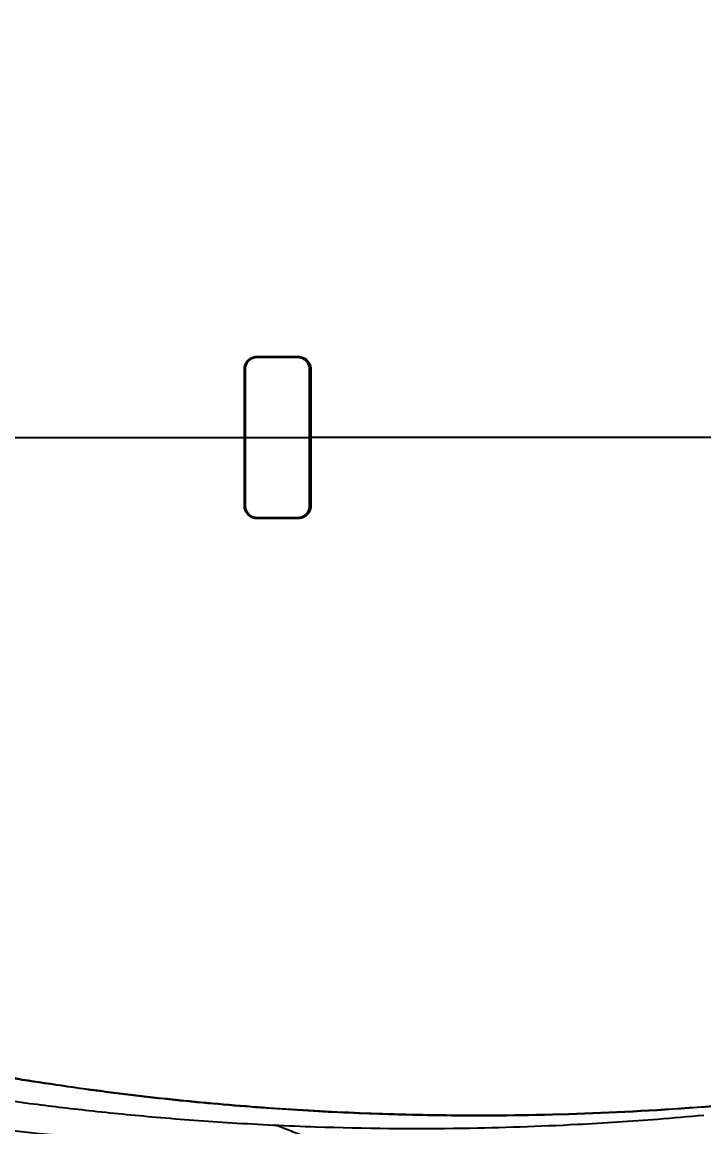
# Model space of a CAD drawing. Header units: millimetres. Extents: x -87 to 534, y -466 to 274.
# Drawn here: x 61 to 245.3, y -186.4 to 112.3 of the extents above; entities that cross this region are included whole.
import ezdxf

# ---------------------------------------------------------------- set-up
doc = ezdxf.new("R2010")
doc.units = ezdxf.units.MM
doc.header["$MEASUREMENT"] = 0
doc.layers.add('1', color=7, linetype='Continuous')
doc.layers.add('______', color=7, linetype='Continuous')
doc.styles.add('______', font='gulim_1.ttc')
doc.dimstyles.new('____ ______ 01', dxfattribs={"dimscale": 10, "dimtxt": 1, "dimasz": 1, "dimexe": 0.5, "dimexo": 0.5, "dimgap": 0.09, "dimtad": 1, "dimtoh": 1, "dimzin": 1, "dimdsep": 46, "dimtxsty": '______', "dimcen": 0.5, "dimazin": 0, "dimtfac": 1, "dimtdec": 4, "dimtix": 1, "dimtmove": 0, "dimatfit": 3, "dimfxl": 0, "dimtolj": 1, "dimtzin": 1, "dimarcsym": 0})

# ---------------------------------------------------------------- blocks, each defined once
blk = doc.blocks.new('*D2')
at = {"layer": '______', "color": 0, "lineweight": -2}
for p, q in [((141.55, 192.15), (-79.45, 192.15)), ((-74.45, 182.15), (-74.45, -251.8)), ((341.87, -261.8), (-79.45, -261.8))]:
    blk.add_line(p, q, dxfattribs=at)
at = {"layer": '______', "color": 0}
for points in [[(-72.78, 182.15), (-76.12, 182.15), (-74.45, 192.15)], [(-76.12, -251.8), (-72.78, -251.8), (-74.45, -261.8)]]:
    blk.add_solid(points, dxfattribs=at)
at = {"layer": 'Defpoints', "color": 0}
for p in [(146.55, 192.15), (-74.45, -261.8), (346.87, -261.8)]:
    blk.add_point(p, dxfattribs=at)
at = {"layer": '______', "color": 0, "insert": (-80.48, -34.82), "char_height": 10, "attachment_point": 5, "rotation": 90, "style": '______'}
blk.add_mtext('\\A1;453.95', dxfattribs=at)
blk = doc.blocks.new('*D3')
at = {"layer": '______', "color": 0, "lineweight": -2}
for p, q in [((0, 5), (0, 266)), ((533.92, 4.98), (533.92, 266)), ((10, 261), (523.92, 261))]:
    blk.add_line(p, q, dxfattribs=at)
at = {"layer": '______', "color": 0}
for points in [[(10, 262.67), (10, 259.33), (0, 261)], [(523.92, 259.33), (523.92, 262.67), (533.92, 261)]]:
    blk.add_solid(points, dxfattribs=at)
at = {"layer": 'Defpoints', "color": 0}
for p in [(533.92, 261), (0, 0), (533.92, -0.02)]:
    blk.add_point(p, dxfattribs=at)
at = {"layer": '______', "color": 0, "insert": (266.96, 267.02), "char_height": 10, "attachment_point": 5, "style": '______'}
blk.add_mtext('\\A1;533.92', dxfattribs=at)

msp = doc.modelspace()

# ---------------------------------------------------------------- linework, layer by layer
at = {"layer": '1', "color": 157}
msp.add_arc((153.082, 712.165), 904.533, 262.820233, 266.075852, dxfattribs=at)
for points, knots in [([(60.954, 173.688), (65.129, 174.33), (73.47, 175.614), (86.095, 177.291), (98.785, 178.78), (111.552, 180.062), (124.392, 181.139), (137.306, 182.009), (150.288, 182.668), (163.33, 183.116), (176.426, 183.351), (189.565, 183.37), (202.741, 183.171), (215.942, 182.753), (229.158, 182.116), (242.377, 181.257), (255.59, 180.176), (268.788, 178.869), (281.974, 177.343), (295.147, 175.61), (308.319, 173.744), (321.502, 171.832), (336.998, 169.402), (355.806, 166.041), (378.865, 160.883), (403.189, 153.66), (433.737, 142.04), (458.354, 127.316), (477.253, 111.806), (487.361, 102.341), (496.743, 92.421), (505.252, 82.003), (512.593, 71.026), (518.706, 59.601), (523.576, 47.817), (527.265, 35.84), (529.776, 23.823), (531.241, 11.872), (531.367, 3.93), (531.43, -0.015)], [0, 0, 0, 0, 0.0239522, 0.0478618, 0.0717407, 0.0956007, 0.1194542, 0.1433115, 0.1671727, 0.1910338, 0.2148909, 0.2387402, 0.2625774, 0.2863962, 0.3101879, 0.3339431, 0.3576513, 0.3813167, 0.4049438, 0.4285531, 0.4521538, 0.4757554, 0.4993631, 0.5354168, 0.57701, 0.6243155, 0.6693461, 0.7493491, 0.7740842, 0.7983886, 0.8224138, 0.8461388, 0.8693375, 0.8920382, 0.9144505, 0.9365588, 0.9581005, 0.9791862, 1, 1, 1, 1]), ([(531.226, -0.013), (531.216, 2.004), (531.198, 6.02), (530.853, 12.009), (530.276, 17.932), (529.446, 23.786), (528.369, 29.571), (526.131, 39.216), (521.839, 52.41), (514.062, 68.497), (504.202, 83.345), (488.723, 101.297), (466.724, 121.299), (436.608, 140.446), (403.48, 153.69), (369.336, 163.291), (340.376, 168.74), (317.212, 172.302), (294.045, 175.616), (265.1, 179.326), (230.323, 182.091), (195.693, 183.347), (161.295, 183.099), (131.116, 181.584), (105.036, 179.324), (82.892, 176.807), (68.338, 174.619), (61.044, 173.523)], [0, 0, 0, 0, 0.0106555, 0.0212093, 0.0316788, 0.0420813, 0.0524346, 0.0627565, 0.0943837, 0.1254992, 0.1569009, 0.1882877, 0.2505906, 0.3133106, 0.3756895, 0.4383375, 0.5006309, 0.5317537, 0.5628842, 0.6252162, 0.6875208, 0.7501434, 0.8125677, 0.8750998, 0.9165686, 0.9581871, 1, 1, 1, 1]), ([(121.06, 18.491), (121.056, 18.79), (121.094, 19.092), (121.251, 19.664), (121.37, 19.94), (121.701, 20.497), (121.931, 20.773), (122.478, 21.265), (122.81, 21.477), (123.485, 21.762), (123.833, 21.847), (124.181, 21.868)], [0, 0, 0, 0, 0.1725745, 0.1725745, 0.3447432, 0.3447432, 0.5537519, 0.5537519, 0.7862868, 0.7862868, 1, 1, 1, 1]), ([(124.349, 21.586), (123.985, 21.586), (123.617, 21.521), (122.931, 21.267), (122.604, 21.075), (122.049, 20.596), (121.811, 20.303), (121.464, 19.673), (121.345, 19.329), (121.289, 18.979), (121.263, 18.817), (121.249, 18.651), (121.249, 18.486)], [0, 0, 0, 0, 0.2310554, 0.2310554, 0.4624177, 0.4624177, 0.6883273, 0.6883273, 0.9020867, 0.9020867, 0.9020867, 1, 1, 1, 1]), ([(124.324, 21.586), (124.042, 21.584), (123.761, 21.543), (123.142, 21.365), (122.804, 21.199), (122.209, 20.759), (121.944, 20.478), (121.55, 19.864), (121.408, 19.528), (121.328, 19.181), (121.276, 18.954), (121.249, 18.72), (121.249, 18.486)], [0, 0, 0, 0, 0.1779228, 0.1779228, 0.4121603, 0.4121603, 0.6454094, 0.6454094, 0.860888, 0.860888, 0.860888, 1, 1, 1, 1]), ([(124.181, 21.87), (124.457, 21.87), (124.734, 21.869), (126.115, 21.868), (127.221, 21.867), (129.543, 21.866), (130.759, 21.865), (133.192, 21.863), (134.41, 21.862), (135.628, 21.861)], [0, 0, 0, 0, 0.0725252, 0.0725252, 0.3626264, 0.3626264, 0.6813114, 0.6813114, 1, 1, 1, 1]), ([(124.227, 21.57), (124.227, 21.584), (124.228, 21.598), (124.228, 21.657), (124.226, 21.701), (124.218, 21.789), (124.213, 21.833), (124.206, 21.876)], [0, 0, 0, 0, 0.1359606, 0.1359606, 0.5680514, 0.5680514, 1, 1, 1, 1]), ([(135.546, 21.586), (135.545, 21.586), (135.545, 21.586), (131.798, 21.586), (128.058, 21.586), (124.325, 21.586)], [0, 0, 0, 0, 0.0001927, 0.0001927, 1, 1, 1, 1]), ([(138.644, 18.486), (138.644, 18.802), (138.594, 19.122), (138.405, 19.72), (138.263, 20.006), (137.897, 20.531), (137.664, 20.772), (137.127, 21.174), (136.813, 21.335), (136.183, 21.537), (135.861, 21.586), (135.546, 21.586)], [0, 0, 0, 0, 0.189924, 0.189924, 0.3793561, 0.3793561, 0.5816792, 0.5816792, 0.7968938, 0.7968938, 1, 1, 1, 1]), ([(135.628, 21.861), (135.937, 21.871), (136.252, 21.828), (136.917, 21.634), (137.269, 21.457), (137.896, 21.002), (138.178, 20.716), (138.632, 20.065), (138.809, 19.688), (138.906, 19.296), (138.971, 19.034), (139.002, 18.761), (138.997, 18.491)], [0, 0, 0, 0, 0.1809127, 0.1809127, 0.4024786, 0.4024786, 0.6251068, 0.6251068, 0.8507791, 0.8507791, 0.8507791, 1, 1, 1, 1]), ([(121.06, -0.014), (121.06, 0.203), (121.06, 0.42), (121.06, 1.506), (121.06, 2.375), (121.06, 4.112), (121.06, 4.98), (121.06, 6.717), (121.06, 7.586), (121.06, 9.323), (121.06, 10.191), (121.06, 11.928), (121.06, 12.797), (121.06, 14.1), (121.06, 14.534), (121.06, 16.143), (121.06, 17.317), (121.06, 18.491)], [0, 0, 0, 0, 0.0351991, 0.0351991, 0.1759955, 0.1759955, 0.3167919, 0.3167919, 0.4575883, 0.4575883, 0.5983847, 0.5983847, 0.7391811, 0.7391811, 0.8095792, 0.8095792, 1, 1, 1, 1]), ([(138.997, 18.491), (138.997, 18.185), (138.997, 17.88), (138.997, 16.351), (138.997, 15.128), (138.997, 13.293), (138.997, 12.681), (138.997, 11.458), (138.997, 10.847), (138.997, 9.623), (138.997, 9.012), (138.997, 7.177), (138.997, 5.954), (138.997, 4.119), (138.997, 3.507), (138.997, 2.411), (138.997, 1.926), (138.997, 0.955), (138.997, 0.47), (138.997, -0.015)], [0, 0, 0, 0, 0.0495726, 0.0495726, 0.2478635, 0.2478635, 0.3470087, 0.3470087, 0.4461539, 0.4461539, 0.5452991, 0.5452991, 0.74359, 0.74359, 0.8427352, 0.8427352, 0.9213675, 0.9213675, 1, 1, 1, 1]), ([(41.384, -0.014), (54.253, -0.015), (67.418, -0.015), (93.984, -0.015), (107.446, -0.015), (121.06, -0.014)], [0, 0, 0, 0, 0.5, 0.5, 1, 1, 1, 1]), ([(531.43, -0.015), (531.419, -2.076), (531.399, -6.208), (531.033, -12.417), (530.405, -18.648), (529.478, -24.901), (528.246, -31.178), (526.696, -37.471), (524.821, -43.762), (522.624, -50.015), (520.102, -56.191), (517.25, -62.266), (514.062, -68.233), (510.533, -74.086), (506.665, -79.821), (502.467, -85.422), (497.964, -90.873), (493.205, -96.173), (488.245, -101.342), (483.088, -106.376), (477.726, -111.272), (472.149, -116.026), (459.795, -125.824), (441.885, -137.411), (420.263, -147.253), (397.505, -155.534), (369.945, -163.376), (336.036, -169.774), (300.754, -174.918), (266.01, -179.461), (230.361, -182.285), (200.567, -183.372), (175.361, -183.421), (154.345, -182.921), (132.293, -181.8), (109.271, -179.953), (85.295, -177.349), (69.201, -174.947), (60.953, -173.715)], [0, 0, 0, 0, 0.0108757, 0.0218056, 0.0328122, 0.0439208, 0.0551598, 0.0665594, 0.0781215, 0.0897971, 0.1015334, 0.1133271, 0.1252159, 0.1372359, 0.1494032, 0.1617252, 0.1741827, 0.1867243, 0.1993274, 0.2120014, 0.2247696, 0.2376547, 0.2506782, 0.3080105, 0.3496163, 0.3758056, 0.4358375, 0.5007244, 0.5583964, 0.6252814, 0.6875394, 0.7501841, 0.7863151, 0.8246513, 0.8651768, 0.9078756, 0.952787, 1, 1, 1, 1]), ([(61.043, -173.55), (65.023, -174.163), (72.975, -175.388), (85.007, -176.998), (97.103, -178.438), (109.272, -179.689), (121.505, -180.755), (133.791, -181.634), (146.118, -182.323), (158.476, -182.822), (170.86, -183.128), (183.265, -183.24), (203.066, -183.108), (230.323, -182.122), (258.988, -179.831), (282.148, -177.186), (300.294, -174.757), (317.989, -172.206), (341.153, -168.631), (369.336, -163.317), (403.48, -153.72), (436.607, -140.475), (466.724, -121.328), (488.722, -101.327), (504.202, -83.374), (514.062, -68.526), (521.837, -52.439), (526.745, -37.38), (529.567, -23.809), (531.029, -12), (531.16, -4.032), (531.226, -0.016)], [0, 0, 0, 0, 0.022856, 0.0456695, 0.0684642, 0.0912564, 0.1140365, 0.1367904, 0.1595041, 0.1821647, 0.2047768, 0.2273454, 0.2498715, 0.3124924, 0.3747979, 0.4042306, 0.4371341, 0.4724502, 0.4993868, 0.5616798, 0.6243274, 0.6867059, 0.7494254, 0.8117279, 0.8431145, 0.8745161, 0.9056301, 0.9372583, 0.9579274, 0.9787944, 1, 1, 1, 1]), ([(121.06, -18.519), (121.06, -18.302), (121.06, -18.085), (121.06, -16.999), (121.06, -16.131), (121.06, -14.394), (121.06, -13.525), (121.06, -11.788), (121.06, -10.92), (121.06, -9.183), (121.06, -8.314), (121.06, -6.577), (121.06, -5.709), (121.06, -4.406), (121.06, -3.972), (121.06, -2.363), (121.06, -1.188), (121.06, -0.014)], [0, 0, 0, 0, 0.0351997, 0.0351997, 0.1759989, 0.1759989, 0.3167981, 0.3167981, 0.4575973, 0.4575973, 0.5983964, 0.5983964, 0.7391956, 0.7391956, 0.8095951, 0.8095951, 1, 1, 1, 1]), ([(531.226, -0.015), (525.237, -0.015), (513.401, -0.015), (495.822, -0.015), (478.582, -0.015), (461.612, -0.015), (444.864, -0.015), (428.306, -0.015), (411.915, -0.015), (395.655, -0.015), (379.473, -0.015), (363.306, -0.015), (347.106, -0.015), (330.865, -0.015), (314.599, -0.015), (298.344, -0.015), (282.129, -0.015), (265.971, -0.015), (249.874, -0.015), (233.835, -0.015), (217.853, -0.015), (201.931, -0.015), (186.076, -0.015), (170.298, -0.015), (154.597, -0.015), (144.195, -0.015), (138.997, -0.015)], [0, 0, 0, 0, 0.0451214, 0.0891803, 0.1324133, 0.1749932, 0.2170551, 0.2586678, 0.2998929, 0.3407968, 0.3815353, 0.4223234, 0.4632912, 0.5044872, 0.5458324, 0.5872462, 0.6286506, 0.6699985, 0.7113136, 0.7526092, 0.7938983, 0.8351842, 0.8764511, 0.9176834, 0.9588659, 1, 1, 1, 1]), ([(138.997, -0.015), (138.997, -0.317), (138.997, -0.62), (138.997, -2.133), (138.997, -3.344), (138.997, -5.16), (138.997, -5.765), (138.997, -6.976), (138.997, -7.581), (138.997, -8.792), (138.997, -9.397), (138.997, -11.213), (138.997, -12.423), (138.997, -14.239), (138.997, -14.844), (138.997, -16.472), (138.997, -17.495), (138.997, -18.518)], [0, 0, 0, 0, 0.0490661, 0.0490661, 0.2453309, 0.2453309, 0.3434632, 0.3434632, 0.4415954, 0.4415954, 0.5397276, 0.5397276, 0.7359925, 0.7359925, 0.8341247, 0.8341247, 1, 1, 1, 1]), ([(124.174, -21.896), (123.892, -21.878), (123.609, -21.818), (122.972, -21.592), (122.619, -21.391), (122.003, -20.884), (121.73, -20.571), (121.317, -19.878), (121.169, -19.487), (121.103, -19.087), (121.071, -18.9), (121.057, -18.709), (121.06, -18.519)], [0, 0, 0, 0, 0.1728287, 0.1728287, 0.4126725, 0.4126725, 0.6540024, 0.6540024, 0.8909675, 0.8909675, 0.8909675, 1, 1, 1, 1]), ([(121.249, -18.514), (121.249, -18.814), (121.294, -19.116), (121.464, -19.687), (121.592, -19.961), (121.934, -20.486), (122.162, -20.734), (122.681, -21.149), (122.981, -21.315), (123.622, -21.547), (123.972, -21.611), (124.323, -21.614)], [0, 0, 0, 0, 0.1797976, 0.1797976, 0.3594912, 0.3594912, 0.5638536, 0.5638536, 0.7772758, 0.7772758, 1, 1, 1, 1]), ([(121.249, -18.514), (121.249, -18.848), (121.305, -19.187), (121.516, -19.815), (121.674, -20.114), (122.071, -20.643), (122.317, -20.878), (122.874, -21.262), (123.195, -21.411), (123.793, -21.576), (124.072, -21.614), (124.349, -21.614)], [0, 0, 0, 0, 0.2009817, 0.2009817, 0.4016042, 0.4016042, 0.6077075, 0.6077075, 0.8250826, 0.8250826, 1, 1, 1, 1]), ([(135.544, -21.614), (135.847, -21.614), (136.158, -21.568), (136.751, -21.386), (137.039, -21.247), (137.595, -20.866), (137.862, -20.604), (138.277, -20.018), (138.436, -19.686), (138.605, -19.073), (138.644, -18.792), (138.644, -18.513)], [0, 0, 0, 0, 0.195633, 0.195633, 0.3914717, 0.3914717, 0.6162493, 0.6162493, 0.8330918, 0.8330918, 1, 1, 1, 1]), ([(138.997, -18.518), (139.003, -18.845), (138.955, -19.178), (138.764, -19.801), (138.62, -20.1), (138.242, -20.663), (137.997, -20.929), (137.422, -21.393), (137.077, -21.587), (136.368, -21.837), (135.994, -21.899), (135.628, -21.888)], [0, 0, 0, 0, 0.1816931, 0.1816931, 0.3627575, 0.3627575, 0.5630281, 0.5630281, 0.7850565, 0.7850565, 1, 1, 1, 1]), ([(135.628, -21.888), (135.349, -21.888), (135.071, -21.888), (133.679, -21.89), (132.566, -21.89), (130.239, -21.892), (129.025, -21.893), (126.598, -21.895), (125.386, -21.896), (124.174, -21.897)], [0, 0, 0, 0, 0.0728106, 0.0728106, 0.3640534, 0.3640534, 0.6820249, 0.6820249, 1, 1, 1, 1]), ([(124.2, -21.904), (124.207, -21.858), (124.213, -21.812), (124.221, -21.718), (124.224, -21.671), (124.224, -21.614), (124.224, -21.605), (124.223, -21.596)], [0, 0, 0, 0, 0.455316, 0.455316, 0.9108094, 0.9108094, 1, 1, 1, 1]), ([(60.953, -173.715), (60.138, -173.564), (58.52, -173.263), (56.194, -172.542), (53.991, -171.644), (51.934, -170.569), (50.038, -169.345), (48.312, -167.997), (46.765, -166.552), (44.815, -164.383), (42.696, -161.25), (40.853, -156.969), (39.719, -152.326), (39.631, -149.095), (39.586, -147.438)], [0, 0, 0, 0, 0.068092, 0.1350568, 0.2006444, 0.2646163, 0.3267534, 0.3868633, 0.4447853, 0.5003947, 0.6254661, 0.7501354, 0.8718396, 1, 1, 1, 1]), ([(39.81, -147.451), (39.811, -148.264), (39.813, -149.879), (40.065, -152.261), (40.502, -154.586), (41.35, -157.599), (42.89, -161.178), (45.47, -164.975), (48.684, -168.206), (52.431, -170.731), (56.575, -172.62), (59.549, -173.239), (61.043, -173.55)], [0, 0, 0, 0, 0.0632641, 0.1257202, 0.187855, 0.2501609, 0.3749136, 0.4999569, 0.6236713, 0.7494623, 0.8741254, 1, 1, 1, 1]), ([(37.493, -176.28), (41.381, -176.896), (49.851, -178.236), (63.684, -180.147), (79.688, -182.073), (97.89, -183.867), (118.315, -185.391), (145.933, -186.713), (177.103, -187.012), (207.996, -185.966), (229.709, -184.561), (241.107, -183.538), (245.26, -183.165)], [0, 0, 0, 0, 0.0576481, 0.1256011, 0.2038094, 0.2922419, 0.3908989, 0.4998269, 0.6904173, 0.8374524, 0.9407747, 1, 1, 1, 1]), ([(136.205, -188.579), (134.921, -188.043), (132.789, -187.153), (130.423, -186.257), (129.47, -185.9)], [0, 0, 0, 0, 0.602362, 1, 1, 1, 1])]:
    msp.add_open_spline(points, degree=3, knots=knots, dxfattribs=at)
for points, degree in [([(135.544, 21.586), (135.586, 21.724), (135.628, 21.861)], 2), ([(121.249, 18.486), (121.155, 18.489), (121.06, 18.491)], 2), ([(121.249, 18.486), (121.249, 12.32), (121.249, 6.153), (121.249, -0.014)], 3), ([(121.249, 18.486), (121.249, 12.379), (121.249, 6.212), (121.249, -0.013)], 3), ([(138.644, 18.486), (138.82, 18.489), (138.997, 18.491)], 2), ([(138.644, -0.014), (138.644, 6.211), (138.644, 12.378), (138.644, 18.486)], 3), ([(121.249, -0.013), (121.155, -0.014), (121.06, -0.014)], 2), ([(121.249, -0.013), (121.249, -6.239), (121.249, -12.406), (121.249, -18.514)], 3), ([(121.249, -0.014), (127.031, -0.014), (132.83, -0.014), (138.644, -0.014)], 3), ([(121.249, -0.014), (121.249, -6.181), (121.249, -12.348), (121.249, -18.514)], 3), ([(138.997, -0.015), (138.82, -0.015), (138.644, -0.014)], 2), ([(138.644, -18.514), (138.644, -12.406), (138.644, -6.24), (138.644, -0.014)], 3), ([(121.06, -18.519), (121.155, -18.516), (121.249, -18.514)], 2), ([(138.997, -18.518), (138.822, -18.516), (138.647, -18.514)], 2), ([(124.324, -21.614), (128.057, -21.614), (131.797, -21.614), (135.544, -21.614)], 3), ([(135.628, -21.888), (135.586, -21.751), (135.544, -21.614)], 2)]:
    msp.add_open_spline(points, degree=degree, dxfattribs=at)
msp.add_rational_spline([(60.953, -173.715), (61.013, -173.702), (61.043, -173.55)], [0.946914944118, 0.753589806324, 0.960585865982], degree=2, dxfattribs=at)

# ---------------------------------------------------------------- dimensions: what is measured, and where the dimension line sits
at = {"layer": '______'}
dim = msp.add_linear_dim(base=(533.923, 261), p1=(0, 0), p2=(533.923, -0.016), dimstyle='____ ______ 01', override={"dimtmove": 1}, dxfattribs=at)
dim.commit()
dim.dimension.update_dxf_attribs({"geometry": '*D3', "text_midpoint": (266.961, 267.025)})
dim = msp.add_linear_dim(base=(-74.451, -261.797), p1=(146.549, 192.153), p2=(346.868, -261.797), angle=90, dimstyle='____ ______ 01', override={"dimtmove": 1}, dxfattribs=at)
dim.commit()
dim.dimension.update_dxf_attribs({"geometry": '*D2', "text_midpoint": (-80.481, -34.822)})

doc.saveas('drawing.dxf')
